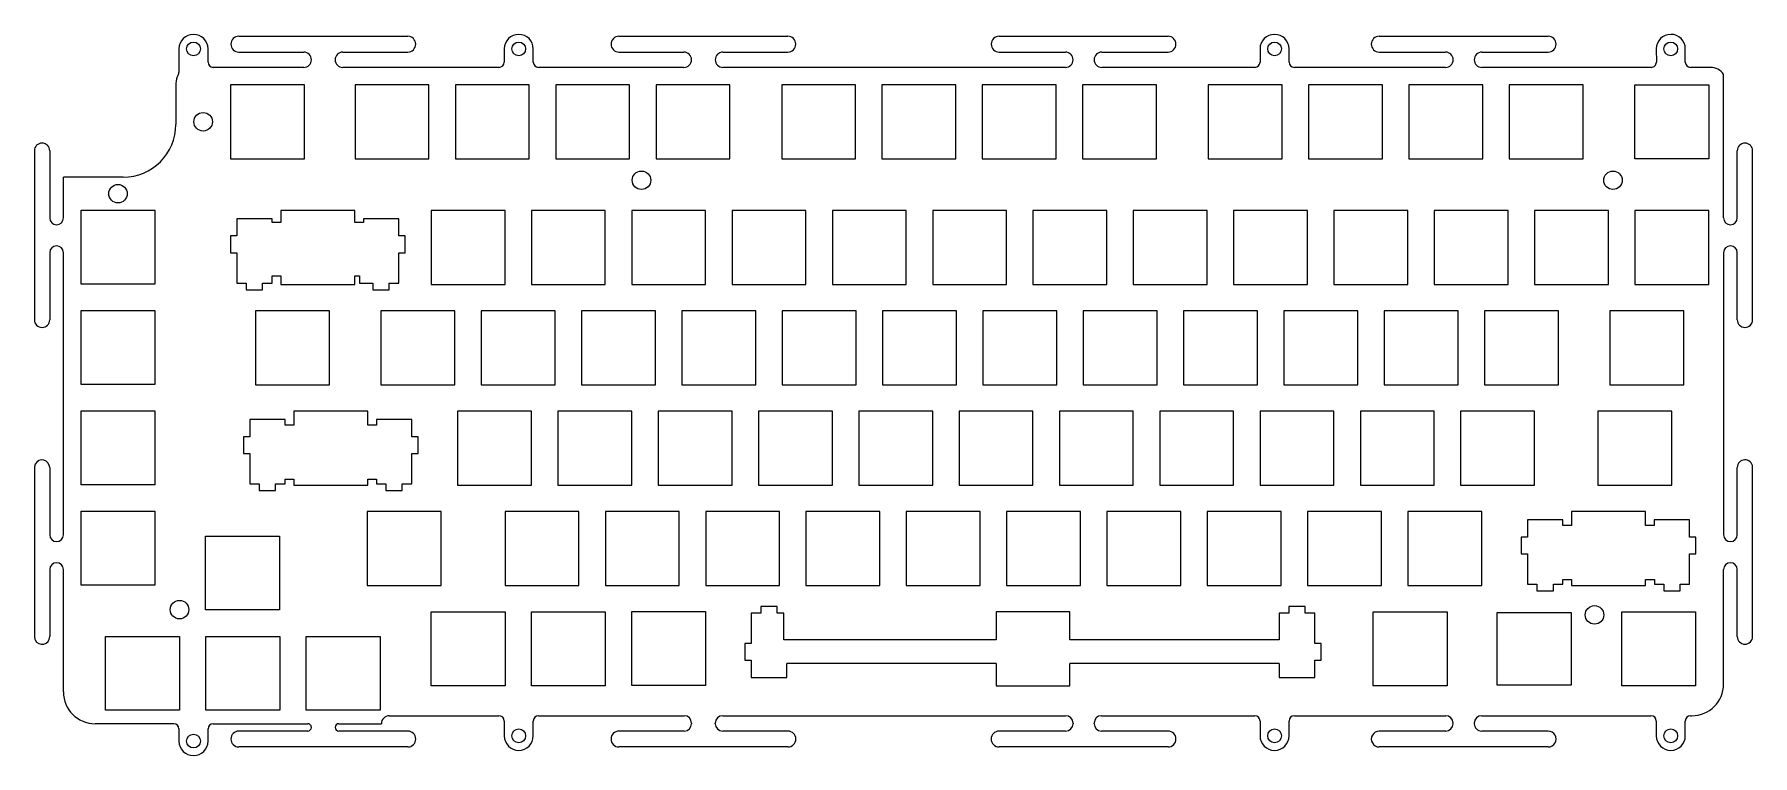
# Model space of a CAD drawing. Header units: millimetres. Extents: x -68 to 698, y -31 to 270.
# Drawn here: x 372.6 to 698, y 38.4 to 175 of the extents above; entities that cross this region are included whole.
import ezdxf

# ---------------------------------------------------------------- set-up
doc = ezdxf.new("R2010")
doc.units = ezdxf.units.MM
doc.header["$LTSCALE"] = 16.335
doc.layers.get('0').update_dxf_attribs({"linetype": 'CONTINUOUS'})

msp = doc.modelspace()

# ---------------------------------------------------------------- linework, layer by layer
at = {"color": 7, "linetype": 'Continuous'}
for p, q in [((411.29, 174.656), (443.29, 174.656)), ((483.29, 174.656), (515.29, 174.656)), ((555.29, 174.656), (587.29, 174.656)), ((627.29, 174.656), (659.29, 174.656)), ((399.96, 172.256), (399.96, 167.847)), ((405.46, 169.756), (405.46, 172.256)), ((411.29, 171.656), (423.59, 171.656)), ((430.99, 171.656), (443.29, 171.656)), ((461.56, 172.256), (461.56, 169.756)), ((467.06, 169.756), (467.06, 172.256)), ((483.29, 171.656), (495.59, 171.656)), ((502.99, 171.656), (515.29, 171.656)), ((555.29, 171.656), (567.84, 171.656)), ((574.74, 171.656), (587.29, 171.656)), ((604.712, 172.256), (604.712, 169.756)), ((610.212, 169.756), (610.212, 172.256)), ((627.29, 171.656), (639.84, 171.656)), ((646.74, 171.656), (659.29, 171.656)), ((679.758, 172.25), (679.774, 169.762)), ((685.258, 169.756), (685.258, 172.261)), ((423.59, 168.756), (406.46, 168.756)), ((460.56, 168.756), (430.99, 168.756)), ((495.59, 168.756), (468.06, 168.756)), ((567.84, 168.756), (502.99, 168.756)), ((603.712, 168.756), (574.74, 168.756)), ((639.84, 168.756), (611.212, 168.756)), ((678.774, 168.756), (646.74, 168.756)), ((690.01, 168.756), (686.258, 168.756)), ((692.51, 140.271), (692.51, 167.414)), ((399.37, 165.756), (399.37, 157.971)), ((409.71, 165.456), (409.71, 151.456)), ((423.71, 165.456), (409.71, 165.456)), ((423.71, 151.456), (423.71, 165.456)), ((433.31, 165.456), (433.31, 151.456)), ((447.31, 165.456), (433.31, 165.456)), ((447.31, 151.456), (447.31, 165.456)), ((452.31, 165.456), (452.31, 151.456)), ((466.31, 165.456), (452.31, 165.456)), ((466.31, 151.456), (466.31, 165.456)), ((471.31, 165.456), (471.31, 151.456)), ((485.31, 165.456), (471.31, 165.456)), ((485.31, 151.456), (485.31, 165.456)), ((490.31, 165.456), (490.31, 151.456)), ((504.31, 165.456), (490.31, 165.456)), ((504.31, 151.456), (504.31, 165.456)), ((514.11, 165.456), (514.11, 151.456)), ((528.11, 165.456), (514.11, 165.456)), ((528.11, 151.456), (528.11, 165.456)), ((533.11, 165.456), (533.11, 151.456)), ((547.11, 165.456), (533.11, 165.456)), ((547.11, 151.456), (547.11, 165.456)), ((552.11, 165.456), (552.11, 151.456)), ((566.11, 165.456), (552.11, 165.456)), ((566.11, 151.456), (566.11, 165.456)), ((571.11, 165.456), (571.11, 151.456)), ((585.11, 165.456), (571.11, 165.456)), ((585.11, 151.456), (585.11, 165.456)), ((594.91, 165.456), (594.91, 151.456)), ((608.91, 165.456), (594.91, 165.456)), ((608.91, 151.456), (608.91, 165.456)), ((627.91, 165.456), (613.91, 165.456)), ((613.91, 165.456), (613.91, 151.456)), ((627.91, 151.456), (627.91, 165.456)), ((646.91, 165.456), (632.91, 165.456)), ((632.91, 165.456), (632.91, 151.456)), ((646.91, 151.456), (646.91, 165.456)), ((665.91, 165.456), (651.91, 165.456)), ((651.91, 165.456), (651.91, 151.456)), ((665.91, 151.456), (665.91, 165.456)), ((675.71, 165.456), (689.71, 165.456)), ((675.71, 151.456), (675.71, 165.456)), ((689.71, 165.456), (689.71, 151.456)), ((372.57, 152.971), (372.57, 120.971)), ((375.47, 152.971), (375.47, 140.271)), ((695.11, 140.271), (695.11, 152.971)), ((698.01, 120.971), (698.01, 152.971)), ((409.71, 151.456), (423.71, 151.456)), ((433.31, 151.456), (447.31, 151.456)), ((452.31, 151.456), (466.31, 151.456)), ((471.31, 151.456), (485.31, 151.456)), ((490.31, 151.456), (504.31, 151.456)), ((514.11, 151.456), (528.11, 151.456)), ((533.11, 151.456), (547.11, 151.456)), ((552.11, 151.456), (566.11, 151.456)), ((571.11, 151.456), (585.11, 151.456)), ((594.91, 151.456), (608.91, 151.456)), ((613.91, 151.456), (627.91, 151.456)), ((632.91, 151.456), (646.91, 151.456)), ((651.91, 151.456), (665.91, 151.456)), ((689.71, 151.456), (675.71, 151.456)), ((378.07, 140.271), (378.07, 147.971)), ((389.37, 147.971), (378.07, 147.971)), ((381.41, 127.706), (381.41, 141.706)), ((381.41, 141.706), (395.41, 141.706)), ((395.41, 141.706), (395.41, 127.706)), ((410.89, 140.106), (410.89, 136.831)), ((417.59, 140.106), (410.89, 140.106)), ((417.59, 139.406), (417.59, 140.106)), ((419.24, 141.656), (419.24, 139.406)), ((433.24, 141.656), (419.24, 141.656)), ((433.24, 139.406), (433.24, 141.656)), ((434.89, 140.106), (434.89, 139.406)), ((441.59, 140.106), (434.89, 140.106)), ((441.59, 136.831), (441.59, 140.106)), ((447.71, 141.656), (447.71, 127.656)), ((461.71, 141.656), (447.71, 141.656)), ((461.71, 127.656), (461.71, 141.656)), ((466.71, 141.656), (466.71, 127.656)), ((480.71, 141.656), (466.71, 141.656)), ((480.71, 127.656), (480.71, 141.656)), ((485.71, 141.656), (485.71, 127.656)), ((499.71, 141.656), (485.71, 141.656)), ((499.71, 127.656), (499.71, 141.656)), ((504.71, 141.656), (504.71, 127.656)), ((518.71, 141.656), (504.71, 141.656)), ((518.71, 127.656), (518.71, 141.656)), ((523.71, 141.656), (523.71, 127.656)), ((537.71, 141.656), (523.71, 141.656)), ((537.71, 127.656), (537.71, 141.656)), ((542.71, 141.656), (542.71, 127.656)), ((556.71, 141.656), (542.71, 141.656)), ((556.71, 127.656), (556.71, 141.656)), ((561.71, 141.656), (561.71, 127.656)), ((575.71, 141.656), (561.71, 141.656)), ((575.71, 127.656), (575.71, 141.656)), ((594.71, 141.656), (580.71, 141.656)), ((580.71, 141.656), (580.71, 127.656)), ((594.71, 127.656), (594.71, 141.656)), ((613.71, 141.656), (599.71, 141.656)), ((599.71, 141.656), (599.71, 127.656)), ((613.71, 127.656), (613.71, 141.656)), ((632.71, 141.656), (618.71, 141.656)), ((618.71, 141.656), (618.71, 127.656)), ((632.71, 127.656), (632.71, 141.656)), ((651.71, 141.656), (637.71, 141.656)), ((637.71, 141.656), (637.71, 127.656)), ((651.71, 127.656), (651.71, 141.656)), ((670.71, 141.656), (656.71, 141.656)), ((656.71, 141.656), (656.71, 127.656)), ((670.71, 127.656), (670.71, 141.656)), ((689.71, 141.656), (675.71, 141.656)), ((675.71, 141.656), (675.71, 127.656)), ((689.71, 127.656), (689.71, 141.656)), ((409.69, 136.831), (409.69, 133.656)), ((410.89, 136.831), (409.69, 136.831)), ((419.24, 139.406), (417.59, 139.406)), ((434.89, 139.406), (433.24, 139.406)), ((442.79, 136.831), (441.59, 136.831)), ((442.79, 133.656), (442.79, 136.831)), ((375.47, 133.671), (375.47, 120.971)), ((378.07, 80.271), (378.07, 133.671)), ((409.69, 133.656), (410.89, 133.656)), ((410.89, 133.656), (410.89, 127.906)), ((441.59, 127.906), (441.59, 133.656)), ((441.59, 133.656), (442.79, 133.656)), ((692.51, 133.671), (692.51, 80.271)), ((695.11, 120.971), (695.11, 133.671)), ((395.41, 127.706), (381.41, 127.706)), ((410.89, 127.906), (412.69, 127.906)), ((412.69, 127.906), (412.69, 126.658)), ((415.79, 126.658), (415.79, 127.906)), ((415.79, 127.906), (417.59, 127.906)), ((417.59, 127.906), (417.59, 129.256)), ((417.59, 129.256), (419.24, 129.256)), ((419.24, 129.256), (419.24, 127.656)), ((419.24, 127.656), (433.24, 127.656)), ((433.24, 127.656), (433.24, 129.256)), ((433.24, 129.256), (434.18, 129.256)), ((434.18, 129.256), (434.18, 127.906)), ((434.18, 127.906), (436.69, 127.906)), ((436.69, 127.906), (436.69, 126.658)), ((439.79, 126.658), (439.79, 127.906)), ((439.79, 127.906), (441.59, 127.906)), ((447.71, 127.656), (461.71, 127.656)), ((466.71, 127.656), (480.71, 127.656)), ((485.71, 127.656), (499.71, 127.656)), ((504.71, 127.656), (518.71, 127.656)), ((523.71, 127.656), (537.71, 127.656)), ((542.71, 127.656), (556.71, 127.656)), ((561.71, 127.656), (575.71, 127.656)), ((580.71, 127.656), (594.71, 127.656)), ((599.71, 127.656), (613.71, 127.656)), ((618.71, 127.656), (632.71, 127.656)), ((637.71, 127.656), (651.71, 127.656)), ((656.71, 127.656), (670.71, 127.656)), ((675.71, 127.656), (689.71, 127.656)), ((412.69, 126.658), (415.79, 126.658)), ((436.69, 126.658), (439.79, 126.658)), ((381.41, 108.706), (381.41, 122.706)), ((381.41, 122.706), (395.41, 122.706)), ((395.41, 122.706), (395.41, 108.706)), ((414.465, 122.656), (414.465, 108.656)), ((428.465, 122.656), (414.465, 122.656)), ((428.465, 108.656), (428.465, 122.656)), ((438.215, 122.656), (438.215, 108.656)), ((452.215, 122.656), (438.215, 122.656)), ((452.215, 108.656), (452.215, 122.656)), ((457.215, 122.656), (457.215, 108.656)), ((471.215, 122.656), (457.215, 122.656)), ((471.215, 108.656), (471.215, 122.656)), ((476.215, 122.656), (476.215, 108.656)), ((490.215, 122.656), (476.215, 122.656)), ((490.215, 108.656), (490.215, 122.656)), ((495.215, 122.656), (495.215, 108.656)), ((509.215, 122.656), (495.215, 122.656)), ((509.215, 108.656), (509.215, 122.656)), ((514.215, 122.656), (514.215, 108.656)), ((528.215, 122.656), (514.215, 122.656)), ((528.215, 108.656), (528.215, 122.656)), ((533.215, 122.656), (533.215, 108.656)), ((547.215, 122.656), (533.215, 122.656)), ((547.215, 108.656), (547.215, 122.656)), ((552.215, 122.656), (552.215, 108.656)), ((566.215, 122.656), (552.215, 122.656)), ((566.215, 108.656), (566.215, 122.656)), ((585.215, 122.656), (571.215, 122.656)), ((571.215, 122.656), (571.215, 108.656)), ((585.215, 108.656), (585.215, 122.656)), ((604.215, 122.656), (590.215, 122.656)), ((590.215, 122.656), (590.215, 108.656)), ((604.215, 108.656), (604.215, 122.656)), ((623.215, 122.656), (609.215, 122.656)), ((609.215, 122.656), (609.215, 108.656)), ((623.215, 108.656), (623.215, 122.656)), ((642.215, 122.656), (628.215, 122.656)), ((628.215, 122.656), (628.215, 108.656)), ((642.215, 108.656), (642.215, 122.656)), ((661.215, 122.656), (647.215, 122.656)), ((647.215, 122.656), (647.215, 108.656)), ((661.215, 108.656), (661.215, 122.656)), ((684.965, 122.656), (670.965, 122.656)), ((670.965, 122.656), (670.965, 108.656)), ((684.965, 108.656), (684.965, 122.656)), ((395.41, 108.706), (381.41, 108.706)), ((414.465, 108.656), (428.465, 108.656)), ((438.215, 108.656), (452.215, 108.656)), ((457.215, 108.656), (471.215, 108.656)), ((476.215, 108.656), (490.215, 108.656)), ((495.215, 108.656), (509.215, 108.656)), ((514.215, 108.656), (528.215, 108.656)), ((533.215, 108.656), (547.215, 108.656)), ((552.215, 108.656), (566.215, 108.656)), ((571.215, 108.656), (585.215, 108.656)), ((590.215, 108.656), (604.215, 108.656)), ((609.215, 108.656), (623.215, 108.656)), ((628.215, 108.656), (642.215, 108.656)), ((647.215, 108.656), (661.215, 108.656)), ((670.965, 108.656), (684.965, 108.656)), ((381.41, 89.706), (381.41, 103.706)), ((381.41, 103.706), (395.41, 103.706)), ((395.41, 103.706), (395.41, 89.706)), ((413.36, 102.106), (413.36, 98.831)), ((420.06, 102.106), (413.36, 102.106)), ((420.06, 101.006), (420.06, 102.106)), ((421.71, 101.006), (420.06, 101.006)), ((421.71, 103.656), (421.71, 101.006)), ((435.71, 103.656), (421.71, 103.656)), ((435.71, 101.006), (435.71, 103.656)), ((437.36, 101.006), (435.71, 101.006)), ((437.36, 102.106), (437.36, 101.006)), ((444.06, 102.106), (437.36, 102.106)), ((444.06, 98.831), (444.06, 102.106)), ((452.71, 103.656), (452.71, 89.656)), ((466.71, 103.656), (452.71, 103.656)), ((466.71, 89.656), (466.71, 103.656)), ((471.71, 103.656), (471.71, 89.656)), ((485.71, 103.656), (471.71, 103.656)), ((485.71, 89.656), (485.71, 103.656)), ((490.71, 103.656), (490.71, 89.656)), ((504.71, 103.656), (490.71, 103.656)), ((504.71, 89.656), (504.71, 103.656)), ((509.71, 103.656), (509.71, 89.656)), ((523.71, 103.656), (509.71, 103.656)), ((523.71, 89.656), (523.71, 103.656)), ((528.71, 103.656), (528.71, 89.656)), ((542.71, 103.656), (528.71, 103.656)), ((542.71, 89.656), (542.71, 103.656)), ((561.71, 103.656), (547.71, 103.656)), ((547.71, 103.656), (547.71, 89.656)), ((561.71, 89.656), (561.71, 103.656)), ((580.71, 103.656), (566.71, 103.656)), ((566.71, 103.656), (566.71, 89.656)), ((580.71, 89.656), (580.71, 103.656)), ((599.71, 103.656), (585.71, 103.656)), ((585.71, 103.656), (585.71, 89.656)), ((599.71, 89.656), (599.71, 103.656)), ((618.71, 103.656), (604.71, 103.656)), ((604.71, 103.656), (604.71, 89.656)), ((618.71, 89.656), (618.71, 103.656)), ((637.71, 103.656), (623.71, 103.656)), ((623.71, 103.656), (623.71, 89.656)), ((637.71, 89.656), (637.71, 103.656)), ((656.71, 103.656), (642.71, 103.656)), ((642.71, 103.656), (642.71, 89.656)), ((656.71, 89.656), (656.71, 103.656)), ((682.69, 103.656), (668.69, 103.656)), ((668.69, 103.656), (668.69, 89.656)), ((682.69, 89.656), (682.69, 103.656)), ((412.16, 98.831), (412.16, 95.656)), ((413.36, 98.831), (412.16, 98.831)), ((445.26, 98.831), (444.06, 98.831)), ((445.26, 95.656), (445.26, 98.831)), ((412.16, 95.656), (413.36, 95.656)), ((413.36, 95.656), (413.36, 89.906)), ((444.06, 89.906), (444.06, 95.656)), ((444.06, 95.656), (445.26, 95.656)), ((372.61, 92.971), (372.61, 60.971)), ((375.47, 92.988), (375.47, 80.271)), ((695.11, 80.271), (695.11, 92.991)), ((698.01, 60.991), (698.01, 92.971)), ((395.41, 89.706), (381.41, 89.706)), ((413.36, 89.906), (415.16, 89.906)), ((415.16, 89.906), (415.16, 88.631)), ((415.16, 88.631), (418.26, 88.631)), ((418.26, 88.631), (418.26, 89.906)), ((418.26, 89.906), (420.06, 89.906)), ((420.06, 89.906), (420.06, 90.756)), ((420.06, 90.756), (421.71, 90.756)), ((421.71, 90.756), (421.71, 89.656)), ((421.71, 89.656), (435.71, 89.656)), ((435.71, 89.656), (435.71, 90.756)), ((435.71, 90.756), (437.36, 90.756)), ((437.36, 90.756), (437.36, 89.906)), ((437.36, 89.906), (439.16, 89.906)), ((439.16, 89.906), (439.16, 88.631)), ((439.16, 88.631), (442.26, 88.631)), ((442.26, 88.631), (442.26, 89.906)), ((442.26, 89.906), (444.06, 89.906)), ((452.71, 89.656), (466.71, 89.656)), ((471.71, 89.656), (485.71, 89.656)), ((490.71, 89.656), (504.71, 89.656)), ((509.71, 89.656), (523.71, 89.656)), ((528.71, 89.656), (542.71, 89.656)), ((547.71, 89.656), (561.71, 89.656)), ((566.71, 89.656), (580.71, 89.656)), ((585.71, 89.656), (599.71, 89.656)), ((604.71, 89.656), (618.71, 89.656)), ((623.71, 89.656), (637.71, 89.656)), ((642.71, 89.656), (656.71, 89.656)), ((668.69, 89.656), (682.69, 89.656)), ((381.41, 70.706), (381.41, 84.706)), ((381.41, 84.706), (395.41, 84.706)), ((395.41, 84.706), (395.41, 70.706)), ((435.625, 84.656), (435.625, 70.656)), ((449.625, 84.656), (435.625, 84.656)), ((449.625, 70.656), (449.625, 84.656)), ((461.715, 84.656), (461.715, 70.656)), ((475.715, 84.656), (461.715, 84.656)), ((475.715, 70.656), (475.715, 84.656)), ((480.715, 84.656), (480.715, 70.656)), ((494.715, 84.656), (480.715, 84.656)), ((494.715, 70.656), (494.715, 84.656)), ((499.715, 84.656), (499.715, 70.656)), ((513.715, 84.656), (499.715, 84.656)), ((513.715, 70.656), (513.715, 84.656)), ((532.715, 84.656), (518.715, 84.656)), ((518.715, 84.656), (518.715, 70.656)), ((532.715, 70.656), (532.715, 84.656)), ((551.715, 84.656), (537.715, 84.656)), ((537.715, 84.656), (537.715, 70.656)), ((551.715, 70.656), (551.715, 84.656)), ((570.715, 84.656), (556.715, 84.656)), ((556.715, 84.656), (556.715, 70.656)), ((570.715, 70.656), (570.715, 84.656)), ((589.715, 84.656), (575.715, 84.656)), ((575.715, 84.656), (575.715, 70.656)), ((589.715, 70.656), (589.715, 84.656)), ((608.715, 84.656), (594.715, 84.656)), ((594.715, 84.656), (594.715, 70.656)), ((608.715, 70.656), (608.715, 84.656)), ((627.715, 84.656), (613.715, 84.656)), ((613.715, 84.656), (613.715, 70.656)), ((627.715, 70.656), (627.715, 84.656)), ((646.715, 84.656), (632.715, 84.656)), ((632.715, 84.656), (632.715, 70.656)), ((646.715, 70.656), (646.715, 84.656)), ((677.715, 84.656), (663.715, 84.656)), ((663.715, 84.656), (663.715, 82.006)), ((677.715, 82.006), (677.715, 84.656)), ((662.065, 83.106), (655.365, 83.106)), ((655.365, 83.106), (655.365, 79.831)), ((662.065, 82.006), (662.065, 83.106)), ((663.715, 82.006), (662.065, 82.006)), ((679.365, 82.006), (677.715, 82.006)), ((686.065, 83.106), (679.365, 83.106)), ((679.365, 83.106), (679.365, 82.006)), ((686.065, 79.831), (686.065, 83.106)), ((404.996, 66.014), (404.996, 80.014)), ((404.996, 80.014), (418.996, 80.014)), ((418.996, 80.014), (418.996, 66.014)), ((655.365, 79.831), (654.165, 79.831)), ((654.165, 79.831), (654.165, 76.656)), ((687.265, 79.831), (686.065, 79.831)), ((687.265, 76.656), (687.265, 79.831)), ((654.165, 76.656), (655.365, 76.656)), ((655.365, 76.656), (655.365, 70.906)), ((686.065, 76.656), (687.265, 76.656)), ((686.065, 70.906), (686.065, 76.656)), ((375.472, 73.672), (375.47, 60.976)), ((378.07, 50.486), (378.07, 73.672)), ((662.065, 71.756), (663.715, 71.756)), ((662.065, 70.906), (662.065, 71.756)), ((663.715, 71.756), (663.715, 70.656)), ((677.715, 71.756), (679.445, 71.756)), ((677.715, 70.656), (677.715, 71.756)), ((679.445, 71.756), (679.445, 70.906)), ((692.51, 51.986), (692.51, 73.671)), ((695.11, 60.991), (695.11, 73.671)), ((395.41, 70.706), (381.41, 70.706)), ((435.625, 70.656), (449.625, 70.656)), ((461.715, 70.656), (475.715, 70.656)), ((480.715, 70.656), (494.715, 70.656)), ((499.715, 70.656), (513.715, 70.656)), ((518.715, 70.656), (532.715, 70.656)), ((537.715, 70.656), (551.715, 70.656)), ((556.715, 70.656), (570.715, 70.656)), ((575.715, 70.656), (589.715, 70.656)), ((594.715, 70.656), (608.715, 70.656)), ((613.715, 70.656), (627.715, 70.656)), ((632.715, 70.656), (646.715, 70.656)), ((655.365, 70.906), (657.165, 70.906)), ((657.165, 70.906), (657.165, 69.631)), ((657.165, 69.631), (660.265, 69.631)), ((660.265, 70.906), (662.065, 70.906)), ((660.265, 69.631), (660.265, 70.906)), ((663.715, 70.656), (677.715, 70.656)), ((679.445, 70.906), (681.165, 70.906)), ((681.165, 70.906), (681.165, 69.631)), ((681.165, 69.631), (684.265, 69.631)), ((684.265, 70.906), (686.065, 70.906)), ((684.265, 69.631), (684.265, 70.906)), ((418.996, 66.014), (404.996, 66.014)), ((447.71, 51.658), (447.71, 65.658)), ((447.71, 65.658), (461.71, 65.658)), ((461.71, 65.658), (461.71, 51.658)), ((466.71, 51.654), (466.71, 65.654)), ((466.71, 65.654), (480.71, 65.654)), ((480.71, 65.654), (480.71, 51.654)), ((485.71, 51.714), (485.71, 65.714)), ((485.71, 65.714), (499.71, 65.714)), ((499.71, 65.714), (499.71, 51.714)), ((510.16, 65.416), (508.36, 65.416)), ((508.36, 65.416), (508.36, 59.666)), ((513.26, 66.691), (510.16, 66.691)), ((510.16, 66.691), (510.16, 65.416)), ((513.26, 65.416), (513.26, 66.691)), ((514.52, 65.416), (513.26, 65.416)), ((514.52, 60.366), (514.52, 65.416)), ((568.71, 65.666), (554.71, 65.666)), ((554.71, 65.666), (554.71, 60.366)), ((568.71, 60.366), (568.71, 65.666)), ((610.16, 65.416), (608.36, 65.416)), ((608.36, 65.416), (608.36, 60.366)), ((613.26, 66.691), (610.16, 66.691)), ((610.16, 66.691), (610.16, 65.416)), ((613.26, 65.416), (613.26, 66.691)), ((615.06, 65.416), (613.26, 65.416)), ((615.06, 59.666), (615.06, 65.416)), ((626.15, 65.654), (640.15, 65.654)), ((626.15, 51.654), (626.15, 65.654)), ((640.15, 65.654), (640.15, 51.654)), ((649.61, 65.514), (663.61, 65.514)), ((649.61, 51.798), (649.61, 65.514)), ((663.61, 65.514), (663.61, 51.798)), ((673.21, 65.654), (687.21, 65.654)), ((673.21, 51.654), (673.21, 65.654)), ((687.21, 65.654), (687.21, 51.654)), ((386.06, 47.014), (386.06, 61.014)), ((386.06, 61.014), (400.06, 61.014)), ((400.06, 61.014), (400.06, 47.014)), ((405.056, 47.014), (405.056, 61.014)), ((405.056, 61.014), (419.056, 61.014)), ((419.056, 61.014), (419.056, 47.014)), ((424.06, 47.014), (424.06, 61.014)), ((424.06, 61.014), (438.06, 61.014)), ((438.06, 61.014), (438.06, 47.014)), ((508.36, 59.666), (507.16, 59.666)), ((507.16, 59.666), (507.16, 56.491)), ((554.71, 60.366), (514.52, 60.366)), ((608.36, 60.366), (568.71, 60.366)), ((616.26, 59.666), (615.06, 59.666)), ((616.26, 56.491), (616.26, 59.666)), ((507.16, 56.491), (508.36, 56.491)), ((508.36, 56.491), (508.36, 53.216)), ((554.71, 55.866), (515.06, 55.866)), ((515.06, 53.216), (515.06, 55.866)), ((554.71, 55.866), (554.71, 51.666)), ((608.36, 55.866), (568.71, 55.866)), ((568.71, 51.666), (568.71, 55.866)), ((608.36, 55.866), (608.36, 53.216)), ((615.06, 56.491), (616.26, 56.491)), ((615.06, 53.216), (615.06, 56.491)), ((508.36, 53.216), (515.06, 53.216)), ((608.36, 53.216), (615.06, 53.216)), ((461.71, 51.658), (447.71, 51.658)), ((480.71, 51.654), (466.71, 51.654)), ((499.71, 51.714), (485.71, 51.714)), ((554.71, 51.666), (568.71, 51.666)), ((640.15, 51.654), (626.15, 51.654)), ((663.61, 51.798), (649.61, 51.798)), ((687.21, 51.654), (673.21, 51.654)), ((400.06, 47.014), (386.06, 47.014)), ((419.056, 47.014), (405.056, 47.014)), ((438.06, 47.014), (424.06, 47.014)), ((439.79, 45.986), (460.56, 45.986)), ((468.06, 45.986), (495.64, 45.986)), ((502.94, 45.986), (567.89, 45.986)), ((574.69, 45.986), (603.712, 45.986)), ((611.212, 45.986), (639.89, 45.986)), ((646.69, 45.986), (678.758, 45.986)), ((686.258, 45.986), (686.51, 45.986)), ((398.96, 44.486), (384.07, 44.486)), ((399.96, 43.486), (399.96, 41.186)), ((405.46, 41.186), (405.46, 43.486)), ((406.46, 44.486), (424.34, 44.486)), ((424.34, 43.086), (411.29, 43.086)), ((430.24, 44.486), (438.29, 44.486)), ((443.29, 43.086), (430.24, 43.086)), ((461.56, 44.986), (461.56, 42.186)), ((467.06, 42.186), (467.06, 44.986)), ((495.64, 43.086), (483.29, 43.086)), ((497.04, 44.586), (497.04, 44.486)), ((501.54, 44.486), (501.54, 44.586)), ((515.29, 43.086), (502.94, 43.086)), ((567.89, 43.086), (555.29, 43.086)), ((569.29, 44.586), (569.29, 44.486)), ((573.29, 44.486), (573.29, 44.586)), ((587.29, 43.086), (574.69, 43.086)), ((604.712, 44.986), (604.712, 42.186)), ((610.212, 42.186), (610.212, 44.986)), ((639.89, 43.086), (627.295, 43.086)), ((641.29, 44.486), (641.29, 44.586)), ((645.29, 44.586), (645.29, 44.486)), ((659.285, 43.086), (646.69, 43.086)), ((679.758, 44.986), (679.758, 42.186)), ((685.258, 42.186), (685.258, 44.986)), ((443.29, 40.076), (411.29, 40.076)), ((515.29, 40.076), (483.29, 40.076)), ((587.29, 40.076), (555.29, 40.076)), ((659.29, 40.076), (627.29, 40.076))]:
    msp.add_line(p, q, dxfattribs=at)
for centre, radius in [((402.71, 172.256), 1.3), ((464.31, 172.256), 1.3), ((607.462, 172.256), 1.3), ((682.508, 172.256), 1.3), ((404.54, 158.456), 1.75), ((388.41, 144.838), 1.75), ((487.56, 147.383), 1.75), ((671.56, 147.383), 1.75), ((400.06, 66.083), 1.75), ((668.06, 65.083), 1.75), ((402.71, 41.186), 1.3), ((464.31, 42.186), 1.3), ((607.462, 42.186), 1.3), ((682.508, 42.186), 1.3)]:
    msp.add_circle(centre, radius, dxfattribs=at)
for centre, radius, start, end in [((402.71, 172.256), 2.75, 0, 180), ((411.29, 173.156), 1.5, 90, 270), ((443.29, 173.156), 1.5, 270, 90), ((464.31, 172.256), 2.75, 0, 180), ((483.29, 173.156), 1.5, 90, 270), ((515.29, 173.156), 1.5, 270, 90), ((555.29, 173.156), 1.5, 90, 270), ((587.29, 173.156), 1.5, 270, 90), ((607.462, 172.256), 2.75, 0, 180), ((627.29, 173.156), 1.5, 90, 270), ((659.29, 173.156), 1.5, 270, 90), ((682.508, 172.256), 2.75, 0.11624, 180.1134), ((406.46, 169.756), 1, 180, 270), ((423.59, 170.206), 1.45, 270, 90), ((430.99, 170.206), 1.45, 90, 270), ((460.56, 169.756), 1, 270, 360), ((468.06, 169.756), 1, 180, 270), ((495.59, 170.206), 1.45, 270, 90), ((502.99, 170.206), 1.45, 90, 270), ((567.84, 170.206), 1.45, 270, 90), ((574.74, 170.206), 1.45, 90, 270), ((603.712, 169.756), 1, 270, 360), ((611.212, 169.756), 1, 180, 270), ((639.84, 170.206), 1.45, 270, 90), ((646.74, 170.206), 1.45, 90, 270), ((678.774, 169.756), 1, 270, 0.35469), ((686.258, 169.756), 1, 180, 270), ((402.37, 165.756), 3, 148.48481, 180), ((398.96, 167.847), 1, 328.48481, 360), ((690.01, 165.756), 3, 33.55731, 90), ((389.37, 157.971), 10, 270, 360), ((374.02, 152.971), 1.45, 0, 180), ((696.56, 152.971), 1.45, 0, 180), ((376.77, 140.271), 1.3, 180, 360), ((693.81, 140.271), 1.3, 180, 360), ((376.77, 133.671), 1.3, 0, 180), ((693.81, 133.671), 1.3, 0, 180), ((374.02, 120.971), 1.45, 180, 360), ((696.56, 120.971), 1.45, 180, 360), ((374.017, 92.971), 1.453, 0.65662, 152.62063), ((696.56, 92.991), 1.45, 4.68659, 180), ((374.59, 92.971), 1.98, 160.27191, 180), ((696.03, 92.971), 1.98, 0, 4.01029), ((376.77, 80.271), 1.3, 180, 360), ((693.81, 80.271), 1.3, 180, 360), ((376.771, 73.672), 1.299, 0, 179.99422), ((693.81, 73.671), 1.3, 0, 180), ((374.59, 60.971), 1.98, 180, 198.35214), ((374.02, 60.971), 1.45, 205.46108, 0.18342), ((696.56, 60.991), 1.45, 180, 360), ((384.07, 50.486), 6, 180, 270), ((686.51, 51.986), 6, 270, 360), ((439.79, 44.486), 1.5, 90, 180), ((460.56, 44.986), 1, 0, 90), ((468.06, 44.986), 1, 90, 180), ((495.64, 44.586), 1.4, 0, 90), ((502.94, 44.586), 1.4, 90, 180), ((567.89, 44.586), 1.4, 0, 90), ((574.69, 44.586), 1.4, 90, 180), ((603.712, 44.986), 1, 0, 90), ((611.212, 44.986), 1, 90, 180), ((639.89, 44.586), 1.4, 0, 90), ((646.69, 44.586), 1.4, 90, 179.99987), ((678.758, 44.986), 1, 0, 90), ((686.258, 44.986), 1, 90, 180), ((398.96, 43.486), 1, 0, 90), ((406.46, 43.486), 1, 90, 180), ((411.29, 41.581), 1.505, 90, 270), ((424.34, 43.786), 0.7, 270, 90), ((430.24, 43.786), 0.7, 90, 270), ((443.29, 41.581), 1.505, 270, 90), ((483.29, 41.581), 1.505, 90, 270), ((495.64, 44.486), 1.4, 270, 360), ((502.94, 44.486), 1.4, 180, 270), ((515.29, 41.581), 1.505, 270, 90), ((555.29, 41.581), 1.505, 90, 270), ((567.89, 44.486), 1.4, 270, 360), ((574.69, 44.486), 1.4, 180, 270), ((587.29, 41.581), 1.505, 270, 90), ((627.29, 41.576), 1.5, 89.79575, 270), ((639.89, 44.486), 1.4, 270, 360), ((646.69, 44.486), 1.4, 179.99987, 270), ((659.29, 41.576), 1.5, 270, 90.20629), ((402.71, 41.186), 2.75, 180, 360), ((464.31, 42.186), 2.75, 180, 360), ((607.462, 42.186), 2.75, 180, 360), ((682.508, 42.186), 2.75, 180, 360)]:
    msp.add_arc(centre, radius, start, end, dxfattribs=at)

doc.saveas('drawing.dxf')
